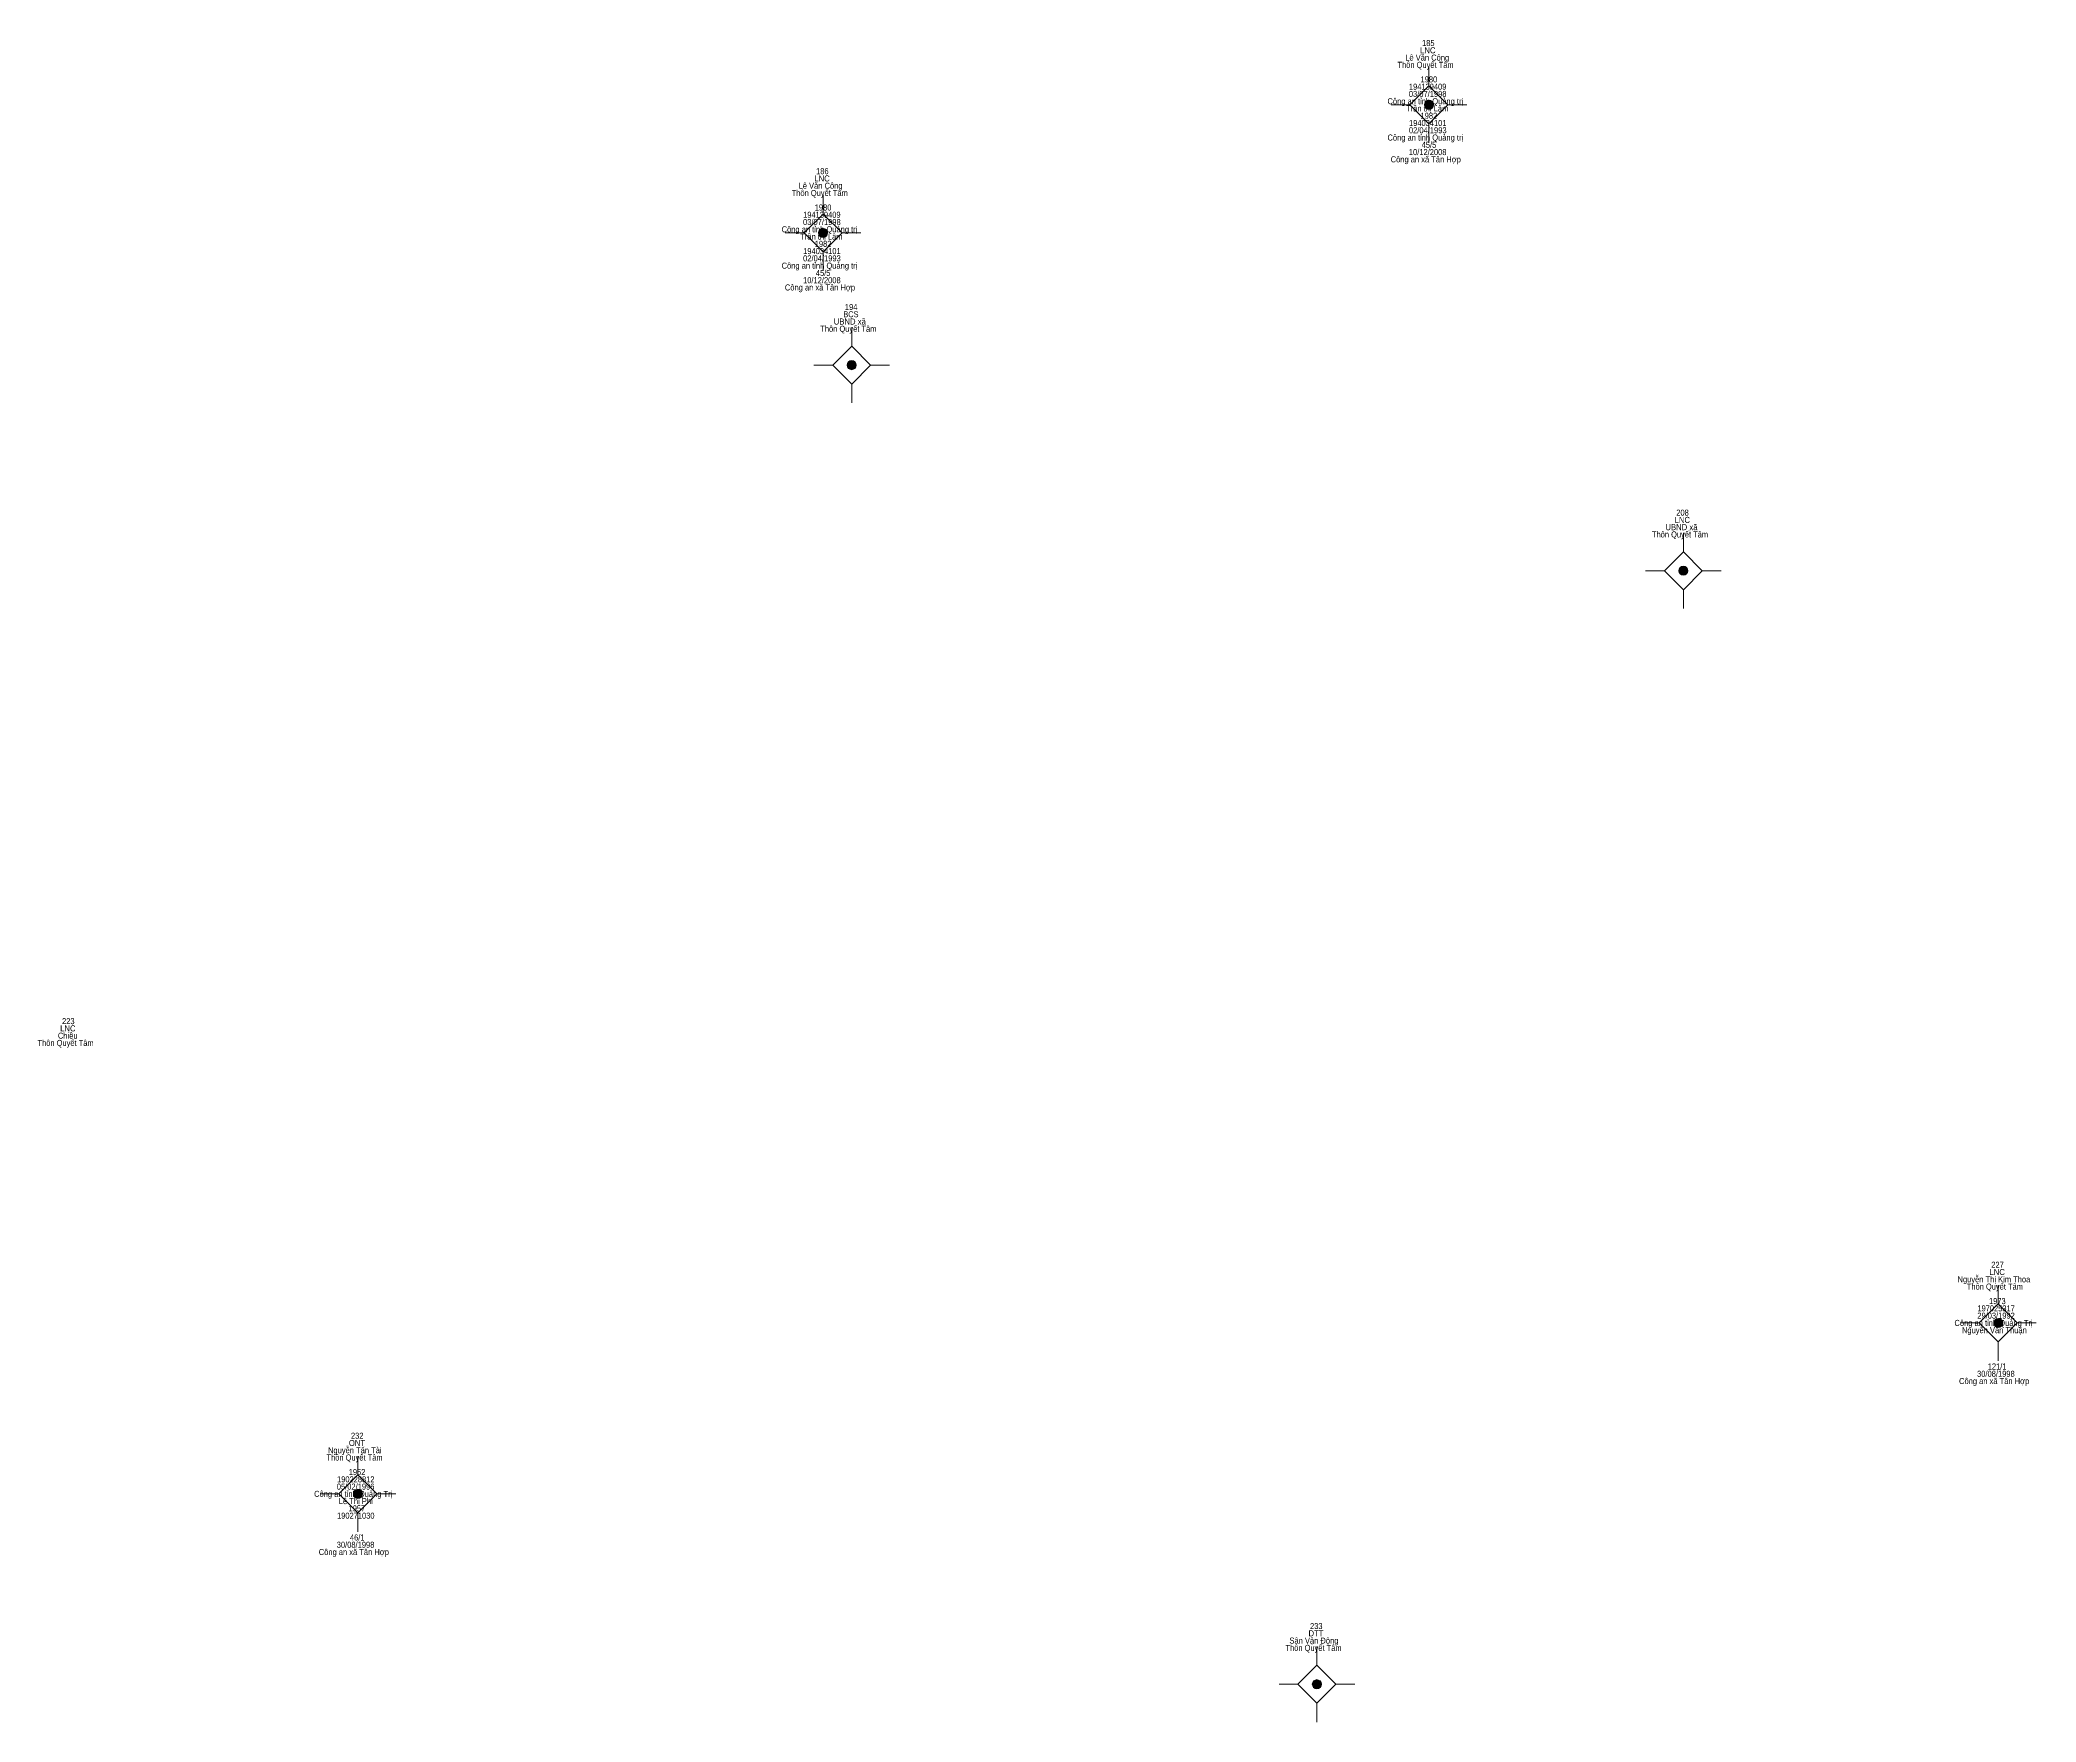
# Model space of a CAD drawing. Header units: metres. Extents: x 548452 to 551009, y 1840956 to 1844548.
# Drawn here: x 550717.2 to 550849.1, y 1841373.1 to 1841484.2 of the extents above; entities that cross this region are included whole.
import ezdxf
from ezdxf.enums import TextEntityAlignment as Align

# ---------------------------------------------------------------- set-up
doc = ezdxf.new("R2010")
doc.units = ezdxf.units.M
doc.header["$LTSCALE"] = 0.16
doc.layers.add('11', color=7, linetype='Continuous', lineweight=13)
doc.layers.add('15', color=7, linetype='Continuous')

msp = doc.modelspace()

# ---------------------------------------------------------------- hatches: boundary and pattern name
at = {"layer": '11'}
for points in [[(550809.2395, 1841479.91, 1), (550808.6395, 1841479.91, 1)], [(550769.2195, 1841471.45, 1), (550768.6195, 1841471.45, 1)], [(550771.1095, 1841462.72, 1), (550770.5095, 1841462.72, 1)], [(550826.0495, 1841449.14, 1), (550825.4495, 1841449.14, 1)], [(550846.8495, 1841399.47, 1), (550846.2495, 1841399.47, 1)], [(550738.4895, 1841388.18, 1), (550737.8895, 1841388.18, 1)], [(550801.8395, 1841375.61, 1), (550801.2395, 1841375.61, 1)]]:
    msp.add_hatch(color=256, dxfattribs=at).paths.add_polyline_path(points)

# ---------------------------------------------------------------- linework, layer by layer
for p, q in [((550808.94, 1841482.41), (550808.94, 1841481.16)), ((550807.69, 1841479.91), (550806.44, 1841479.91)), ((550811.44, 1841479.91), (550810.19, 1841479.91)), ((550808.94, 1841478.66), (550808.94, 1841477.41)), ((550768.92, 1841473.95), (550768.92, 1841472.7)), ((550767.67, 1841471.45), (550766.42, 1841471.45)), ((550771.42, 1841471.45), (550770.17, 1841471.45)), ((550768.92, 1841470.2), (550768.92, 1841468.95)), ((550770.81, 1841465.22), (550770.81, 1841463.97)), ((550769.56, 1841462.72), (550768.31, 1841462.72)), ((550773.31, 1841462.72), (550772.06, 1841462.72)), ((550770.81, 1841461.47), (550770.81, 1841460.22)), ((550825.75, 1841451.64), (550825.75, 1841450.39)), ((550824.5, 1841449.14), (550823.25, 1841449.14)), ((550828.25, 1841449.14), (550827, 1841449.14)), ((550825.75, 1841447.89), (550825.75, 1841446.64)), ((550846.55, 1841401.97), (550846.55, 1841400.72)), ((550845.3, 1841399.47), (550844.05, 1841399.47)), ((550849.05, 1841399.47), (550847.8, 1841399.47)), ((550846.55, 1841398.22), (550846.55, 1841396.97)), ((550738.19, 1841390.68), (550738.19, 1841389.43)), ((550736.94, 1841388.18), (550735.69, 1841388.18)), ((550740.69, 1841388.18), (550739.44, 1841388.18)), ((550738.19, 1841386.93), (550738.19, 1841385.68)), ((550801.54, 1841378.11), (550801.54, 1841376.86)), ((550800.29, 1841375.61), (550799.04, 1841375.61)), ((550804.04, 1841375.61), (550802.79, 1841375.61)), ((550801.54, 1841374.36), (550801.54, 1841373.11))]:
    msp.add_line(p, q, dxfattribs=at)
for points in [[(550808.94, 1841481.16), (550807.69, 1841479.91), (550808.94, 1841478.66), (550810.19, 1841479.91)], [(550768.92, 1841472.7), (550767.67, 1841471.45), (550768.92, 1841470.2), (550770.17, 1841471.45)], [(550770.81, 1841463.97), (550769.56, 1841462.72), (550770.81, 1841461.47), (550772.06, 1841462.72)], [(550825.75, 1841450.39), (550824.5, 1841449.14), (550825.75, 1841447.89), (550827, 1841449.14)], [(550846.55, 1841400.72), (550845.3, 1841399.47), (550846.55, 1841398.22), (550847.8, 1841399.47)], [(550738.19, 1841389.43), (550736.94, 1841388.18), (550738.19, 1841386.93), (550739.44, 1841388.18)], [(550801.54, 1841376.86), (550800.29, 1841375.61), (550801.54, 1841374.36), (550802.79, 1841375.61)]]:
    msp.add_lwpolyline(points, close=True, dxfattribs=at)
for centre in [(550808.9395, 1841479.91), (550768.9195, 1841471.45), (550770.8095, 1841462.72), (550825.7495, 1841449.14), (550846.5495, 1841399.47), (550738.1895, 1841388.18), (550801.5395, 1841375.61)]:
    msp.add_circle(centre, 0.3, dxfattribs=at)

# ---------------------------------------------------------------- texts
at = {"layer": '15'}
for s, width, p in [('LNC', 0.95, (550808.87, 1841483.31)), ('185', 0.85, (550808.9, 1841483.79)), ('Thôn Quyết Tâm', 0.85, (550808.72, 1841482.35)), (' Lê Văn Công', 0.9, (550808.76, 1841482.83)), (' 194139409', 0.85, (550808.79, 1841480.91)), (' 1980', 0.85, (550808.87, 1841481.39)), (' Công an tỉnh Quảng trị', 0.9, (550808.635, 1841479.95)), (' Trần thị Lâm', 0.9, (550808.76, 1841479.47)), (' 03/07/1998', 0.9, (550808.79, 1841480.43)), (' 02/04/1993', 0.9, (550808.795, 1841478.03)), (' 194034101', 0.85, (550808.795, 1841478.51)), (' 1982', 0.85, (550808.87, 1841478.99)), (' Công an tỉnh Quảng trị', 0.9, (550808.635, 1841477.55)), (' 10/12/2008', 0.9, (550808.79, 1841476.59)), (' 45/5', 0.85, (550808.875, 1841477.07)), ('186', 0.85, (550768.87, 1841475.33)), (' Công an xã Tân Hợp', 0.9, (550808.665, 1841476.11)), ('Thôn Quyết Tâm', 0.85, (550768.7, 1841473.89)), ('Lê Văn Công', 0.9, (550768.755, 1841474.37)), ('LNC', 0.95, (550768.85, 1841474.85)), (' 1980', 0.85, (550768.85, 1841472.93)), (' Công an tỉnh Quảng trị', 0.9, (550768.615, 1841471.49)), (' 03/07/1998', 0.9, (550768.77, 1841471.97)), (' 194139409', 0.85, (550768.77, 1841472.45)), (' Trần thị Lâm', 0.9, (550768.74, 1841471.01)), (' 194034101', 0.85, (550768.775, 1841470.05)), (' 1982', 0.85, (550768.85, 1841470.53)), (' Công an tỉnh Quảng trị', 0.9, (550768.615, 1841469.09)), (' 02/04/1993', 0.9, (550768.775, 1841469.57)), (' 45/5', 0.85, (550768.855, 1841468.61)), (' Công an xã Tân Hợp', 0.9, (550768.645, 1841467.65)), (' 10/12/2008', 0.9, (550768.77, 1841468.13)), ('194', 0.85, (550770.775, 1841466.36)), ('Thôn Quyết Tâm', 0.85, (550770.59, 1841464.92)), ('UBND xã', 0.95, (550770.685, 1841465.4)), ('BCS', 0.8, (550770.76, 1841465.88)), ('UBND xã', 0.95, (550825.625, 1841451.82)), ('LNC', 0.95, (550825.68, 1841452.3)), ('208', 0.85, (550825.695, 1841452.78)), ('Thôn Quyết Tâm', 0.85, (550825.53, 1841451.34)), ('LNC', 0.95, (550719.03, 1841418.72)), ('223', 0.85, (550719.06, 1841419.2)), ('Thôn Quyết Tâm', 0.85, (550718.88, 1841417.76)), ('Chiều', 0.9, (550719.02, 1841418.24)), ('227', 0.9, (550846.505, 1841403.11)), ('Nguyễn Thị Kim Thoa', 0.9, (550846.265, 1841402.15)), ('Thôn Quyết Tâm', 0.85, (550846.33, 1841401.67)), ('LNC', 0.95, (550846.48, 1841402.63)), ('197025317', 0.85, (550846.41, 1841400.23)), ('1973', 0.85, (550846.49, 1841400.71)), ('Công an tỉnh Quảng Trị', 0.9, (550846.24, 1841399.27)), ('Nguyễn Văn Thuận', 0.9, (550846.295, 1841398.79)), ('29/03/1992', 0.85, (550846.405, 1841399.75)), ('121/1', 0.85, (550846.475, 1841396.39)), ('Công an xã Tân Hợp', 0.9, (550846.28, 1841395.43)), ('30/08/1998', 0.9, (550846.395, 1841395.91)), ('Nguyễn Tấn Tài', 0.9, (550737.985, 1841390.86)), ('ONT', 0.95, (550738.13, 1841391.34)), ('232', 0.85, (550738.145, 1841391.82)), ('Thôn Quyết Tâm', 0.85, (550737.97, 1841390.38)), ('05/02/1996', 0.9, (550738.04, 1841388.46)), ('190228812', 0.85, (550738.05, 1841388.94)), ('1952', 0.85, (550738.135, 1841389.42)), ('Công an tỉnh Quảng Trị', 0.9, (550737.88, 1841387.98)), ('Lê Thị Phi', 0.9, (550738.05, 1841387.5)), ('1957', 0.85, (550738.125, 1841387.02)), ('190271030', 0.85, (550738.05, 1841386.54)), ('30/08/1998', 0.9, (550738.035, 1841384.62)), ('46/1', 0.85, (550738.145, 1841385.1)), ('Công an xã Tân Hợp', 0.9, (550737.92, 1841384.14)), ('233', 0.85, (550801.5, 1841379.25)), ('Thôn Quyết Tâm', 0.85, (550801.32, 1841377.81)), ('Sân Vận Động', 0.9, (550801.345, 1841378.29)), ('DTT', 0.95, (550801.48, 1841378.77))]:
    msp.add_text(s, height=0.4, dxfattribs=dict(at, width=width)).set_placement(p, align=Align.CENTER)

doc.saveas('drawing.dxf')
